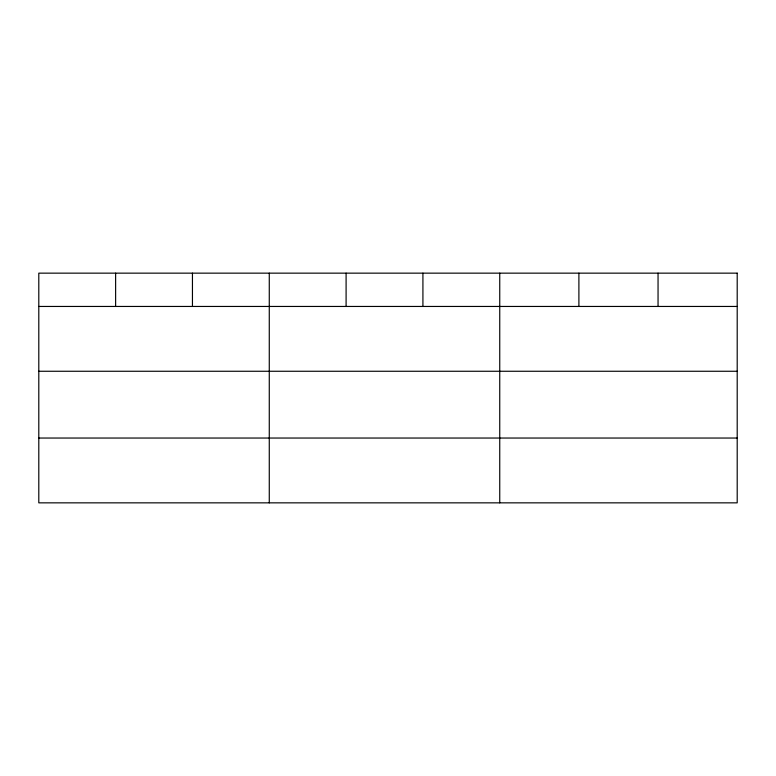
<?xml version="1.0" encoding="UTF-8"?>
<svg xmlns="http://www.w3.org/2000/svg" width="776" height="776" viewBox="0 0 776 776"><rect width="100%" height="100%" fill="white"/><g stroke="black" fill="none" stroke-linecap="round" stroke-linejoin="round"><path stroke-width="1.16" d="M38.8 306.452L737.2 306.452M38.8 371.258L737.2 371.258M38.8 438.042L737.2 438.042M658.048 273.152L658.048 306.452M578.896 273.152L578.896 306.452M499.744 273.152L499.744 502.848M422.92 273.152L422.92 306.452M346.096 273.152L346.096 306.452M269.272 273.152L269.272 502.848M192.448 273.152L192.448 306.452M115.624 273.152L115.624 306.452M737.2 273.152L38.8 273.152L38.8 502.848L737.2 502.848L737.2 273.152"/></g></svg>
